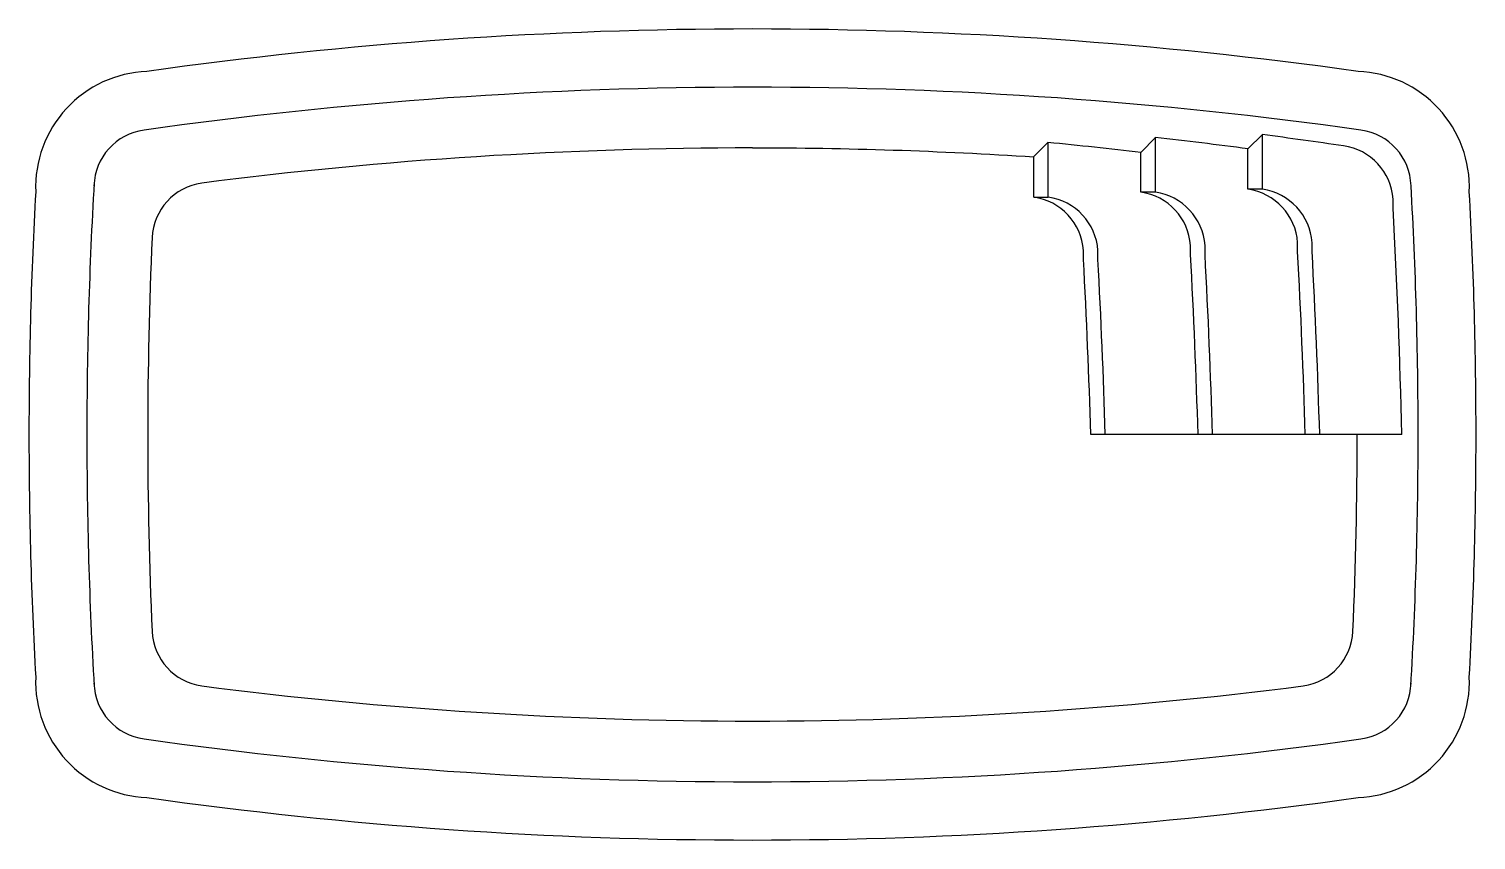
# Model space of a CAD drawing. Extents: x -1120.09 to -1115.09, y 334.04 to 336.84.
import ezdxf

# ---------------------------------------------------------------- set-up
doc = ezdxf.new("R2010")
doc.units = 0
doc.header["$LTSCALE"] = 10
doc.header["$MEASUREMENT"] = 0
doc.layers.add('Piscinas_Fibratec', color=4, linetype='CONTINUOUS')

msp = doc.modelspace()

# ---------------------------------------------------------------- linework, layer by layer
at = {"layer": 'Piscinas_Fibratec', "color": 1}
for p, q in [((-1116.6153, 336.4016), (-1116.5653, 336.4516)), ((-1116.6153, 336.4016), (-1116.5653, 336.4516)), ((-1116.5653, 336.2616), (-1116.5653, 336.4516)), ((-1116.5653, 336.2616), (-1116.5653, 336.4516)), ((-1116.2453, 336.4159), (-1116.1953, 336.4679)), ((-1116.2453, 336.4159), (-1116.1953, 336.4679)), ((-1116.1953, 336.2787), (-1116.1953, 336.4687)), ((-1116.1953, 336.2787), (-1116.1953, 336.4687)), ((-1115.8753, 336.4286), (-1115.8253, 336.4776)), ((-1115.8753, 336.4286), (-1115.8253, 336.4776)), ((-1115.8253, 336.2887), (-1115.8253, 336.4776)), ((-1115.8253, 336.2887), (-1115.8253, 336.4776)), ((-1116.6153, 336.2616), (-1116.6153, 336.4016)), ((-1116.6153, 336.2616), (-1116.6153, 336.4016)), ((-1116.2453, 336.2787), (-1116.2453, 336.4159)), ((-1116.2453, 336.2787), (-1116.2453, 336.4159)), ((-1115.8753, 336.3886), (-1115.8753, 336.4286)), ((-1115.8753, 336.3886), (-1115.8753, 336.4286)), ((-1115.8753, 336.2887), (-1115.8753, 336.3886)), ((-1115.8753, 336.2887), (-1115.8753, 336.3886)), ((-1116.6153, 336.2616), (-1116.5653, 336.2616)), ((-1116.6153, 336.2616), (-1116.5653, 336.2616)), ((-1116.1953, 336.2787), (-1116.2453, 336.2787)), ((-1116.1953, 336.2787), (-1116.2453, 336.2787)), ((-1115.8253, 336.2887), (-1115.8753, 336.2887)), ((-1115.8253, 336.2887), (-1115.8753, 336.2887)), ((-1115.3738, 336.2239), (-1115.3738, 336.2543)), ((-1115.3738, 336.2239), (-1115.3738, 336.2543)), ((-1115.7038, 336.0739), (-1115.7038, 336.1043)), ((-1115.7038, 336.0739), (-1115.7038, 336.1043)), ((-1115.6538, 336.0739), (-1115.6538, 336.1043)), ((-1115.6538, 336.0739), (-1115.6538, 336.1043)), ((-1116.4438, 336.0468), (-1116.4438, 336.0772)), ((-1116.4438, 336.0468), (-1116.4438, 336.0772)), ((-1116.3938, 336.0468), (-1116.3938, 336.0772)), ((-1116.3938, 336.0468), (-1116.3938, 336.0772)), ((-1116.0738, 336.0639), (-1116.0738, 336.0943)), ((-1116.0738, 336.0639), (-1116.0738, 336.0943)), ((-1116.0238, 336.0639), (-1116.0238, 336.0943)), ((-1116.0238, 336.0639), (-1116.0238, 336.0943)), ((-1116.4136, 335.4422), (-1116.4184, 335.4422)), ((-1116.4136, 335.4422), (-1116.4184, 335.4422)), ((-1116.4085, 335.4422), (-1116.4136, 335.4422)), ((-1116.4085, 335.4422), (-1116.4136, 335.4422)), ((-1115.3438, 335.4422), (-1116.4085, 335.4422)), ((-1115.3438, 335.4422), (-1116.4085, 335.4422))]:
    msp.add_line(p, q, dxfattribs=at)
at = {"layer": 'Piscinas_Fibratec'}
for centre, radius, start, end in [((-1117.5873, 321.8422), 15, 90, 98.01897), ((-1117.5873, 321.8422), 15, 81.98103, 90), ((-1119.6642, 336.2959), 0.4, 92.2382, 182.2601), ((-1115.5104, 336.2959), 0.4, 357.7399, 87.7618), ((-1105.0873, 335.4422), 15, 176.79794, 180), ((-1130.0873, 335.4422), 15, 0, 3.20206), ((-1105.0873, 335.4422), 15, 180, 183.20206), ((-1130.0873, 335.4422), 15, 356.79794, 0), ((-1119.6642, 334.5886), 0.4, 177.7399, 267.7618), ((-1115.5104, 334.5886), 0.4, 272.2382, 2.2601), ((-1117.5873, 349.0422), 15, 261.98103, 270), ((-1117.5873, 349.0422), 15, 270, 278.01897)]:
    msp.add_arc(centre, radius, start, end, dxfattribs=at)
at = {"layer": 'Piscinas_Fibratec', "color": 2}
for centre, radius, start, end in [((-1117.5873, 321.641), 15, 90, 98.05619), ((-1117.5873, 321.641), 15, 90, 98.05619), ((-1117.5873, 321.641), 15, 81.94381, 90), ((-1117.5873, 321.641), 15, 81.94381, 90), ((-1119.6628, 336.2948), 0.2, 97.6639, 178.1724), ((-1119.6628, 336.2948), 0.2, 97.6639, 178.1724), ((-1115.5118, 336.2948), 0.2, 1.8276, 82.3361), ((-1115.5118, 336.2948), 0.2, 1.8276, 82.3361), ((-1104.8873, 335.4422), 15, 176.67808, 180), ((-1104.8873, 335.4422), 15, 176.67808, 180), ((-1130.2873, 335.4422), 15, 0, 3.2826), ((-1130.2873, 335.4422), 15, 0, 3.2826), ((-1104.8873, 335.4422), 15, 180, 183.32192), ((-1104.8873, 335.4422), 15, 180, 183.32192), ((-1130.2873, 335.4422), 15, 356.67808, 0), ((-1130.2873, 335.4422), 15, 356.67808, 0), ((-1119.6628, 334.5897), 0.2, 181.8276, 262.3361), ((-1119.6628, 334.5897), 0.2, 181.8276, 262.3361), ((-1115.5118, 334.5897), 0.2, 277.6639, 358.1724), ((-1115.5118, 334.5897), 0.2, 277.6639, 358.1724), ((-1117.5873, 349.2434), 15, 261.94381, 270), ((-1117.5873, 349.2434), 15, 261.94381, 270), ((-1117.5873, 349.2434), 15, 270, 278.05619), ((-1117.5873, 349.2434), 15, 270, 278.05619)]:
    msp.add_arc(centre, radius, start, end, dxfattribs=at)
at = {"layer": 'Piscinas_Fibratec', "color": 1}
for centre, radius, start, end in [((-1119.079, 311.5771), 25, 83.49151, 84.2317), ((-1119.079, 311.5771), 25, 83.49151, 84.2317), ((-1119.079, 311.6348), 25, 82.63727, 83.37616), ((-1119.079, 311.6348), 25, 82.63727, 83.37616), ((-1119.129, 311.6969), 25, 81.75823, 82.40613), ((-1119.129, 311.6969), 25, 81.75823, 82.40613), ((-1117.5873, 321.4315), 15, 90, 97.28908), ((-1117.5873, 321.4315), 15, 90, 97.28908), ((-1117.5873, 321.431), 15, 86.28454, 90), ((-1117.5873, 321.431), 15, 86.28454, 90), ((-1115.5733, 336.2407), 0.2, 3.8954, 81.9408), ((-1115.5733, 336.2407), 0.2, 3.8954, 81.9408), ((-1119.4618, 336.1123), 0.2, 98.2432, 177.2606), ((-1119.4618, 336.1123), 0.2, 98.2432, 177.2606), ((-1116.6433, 336.0636), 0.2, 3.8954, 81.9408), ((-1116.6433, 336.0636), 0.2, 3.8954, 81.9408), ((-1116.5933, 336.0636), 0.2, 3.8954, 81.9408), ((-1116.5933, 336.0636), 0.2, 3.8954, 81.9408), ((-1116.2733, 336.0807), 0.2, 3.8954, 81.9408), ((-1116.2733, 336.0807), 0.2, 3.8954, 81.9408), ((-1116.2233, 336.0807), 0.2, 3.8954, 81.9408), ((-1116.2233, 336.0807), 0.2, 3.8954, 81.9408), ((-1115.9033, 336.0907), 0.2, 3.8954, 81.9408), ((-1115.9033, 336.0907), 0.2, 3.8954, 81.9408), ((-1115.8533, 336.0907), 0.2, 3.8954, 81.9408), ((-1115.8533, 336.0907), 0.2, 3.8954, 81.9408), ((-1140.3373, 334.8738), 25, 1.30279, 3.09562), ((-1140.3373, 334.8738), 25, 1.30279, 3.09562), ((-1104.6769, 335.4422), 15, 177.40305, 180), ((-1104.6769, 335.4422), 15, 177.40305, 180), ((-1141.0373, 334.7138), 25, 1.66961, 3.09562), ((-1141.0373, 334.7138), 25, 1.66961, 3.09562), ((-1140.9873, 334.7138), 25, 1.66961, 3.09562), ((-1140.9873, 334.7138), 25, 1.66961, 3.09562), ((-1140.6673, 334.7238), 25, 1.64668, 3.09562), ((-1140.6673, 334.7238), 25, 1.64668, 3.09562), ((-1140.6173, 334.7238), 25, 1.64668, 3.09562), ((-1140.6173, 334.7238), 25, 1.64668, 3.09562), ((-1141.4073, 334.6967), 25, 1.70879, 3.09562), ((-1141.4073, 334.6967), 25, 1.70879, 3.09562), ((-1141.3573, 334.6967), 25, 1.70879, 3.09562), ((-1141.3573, 334.6967), 25, 1.70879, 3.09562), ((-1104.6769, 335.4422), 15, 180, 182.59695), ((-1104.6769, 335.4422), 15, 180, 182.59695), ((-1130.4977, 335.4422), 15, 357.40305, 0), ((-1130.4977, 335.4422), 15, 357.40305, 0), ((-1119.4618, 334.7721), 0.2, 182.7394, 261.7568), ((-1119.4618, 334.7721), 0.2, 182.7394, 261.7568), ((-1115.7128, 334.7721), 0.2, 278.2432, 357.2606), ((-1115.7128, 334.7721), 0.2, 278.2432, 357.2606), ((-1117.5873, 349.453), 15, 262.71092, 270), ((-1117.5873, 349.453), 15, 262.71092, 270), ((-1117.5873, 349.453), 15, 270, 277.28908), ((-1117.5873, 349.453), 15, 270, 277.28908)]:
    msp.add_arc(centre, radius, start, end, dxfattribs=at)

doc.saveas('drawing.dxf')
